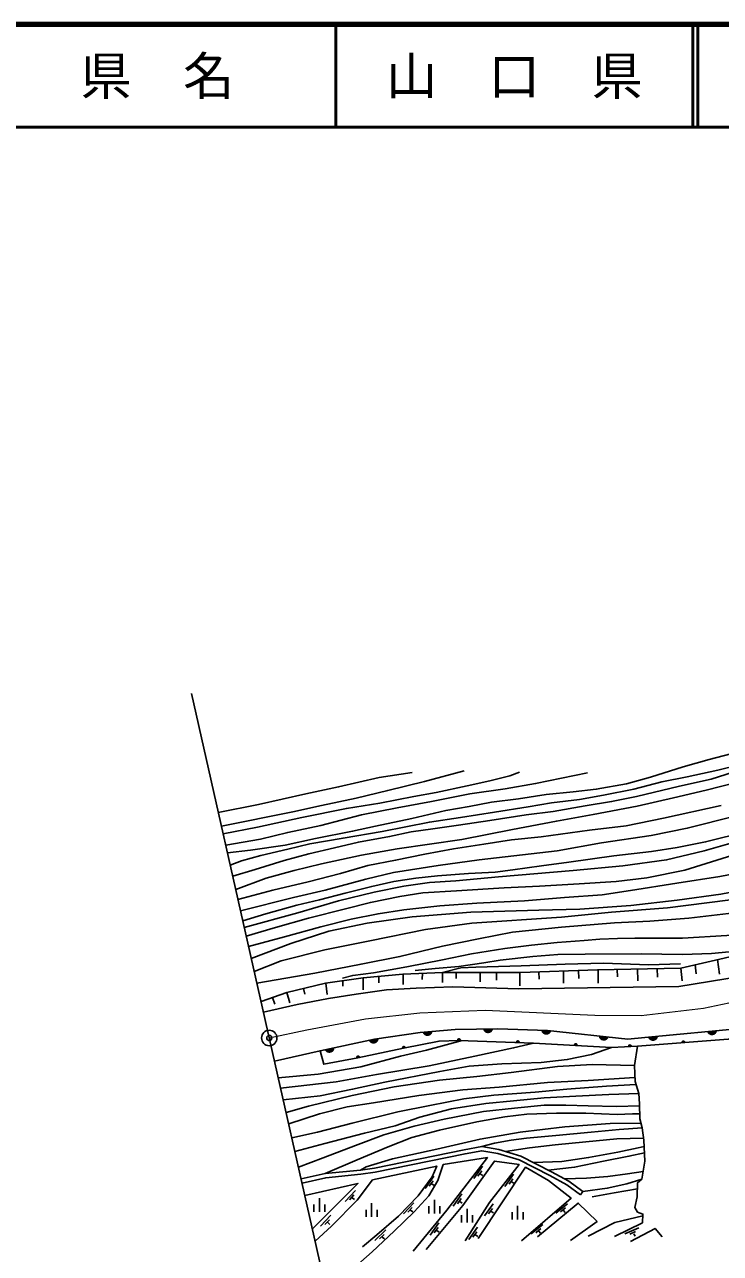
# Model space of a CAD drawing. Units: millimetres at full size, sheet at 1:1000; details may follow other scales. Extents: x 40000 to 680000, y 20000 to 380000.
# Drawn here: x 302698 to 370445, y 260389 to 380000 of the extents above; entities that cross this region are included whole.
import ezdxf
from ezdxf.enums import TextEntityAlignment as Align

# ---------------------------------------------------------------- set-up
doc = ezdxf.new("R2010")
doc.units = ezdxf.units.MM
doc.header["$LTSCALE"] = 1000
doc.header["$PDMODE"] = 32
doc.header["$PDSIZE"] = 500
doc.linetypes.add('CHAIN', pattern=[18.5, 12, -1.5, 3.5, -1.5])
for name, color, linetype, lineweight in [('M-BGD', 7, 'Continuous', 25), ('M-BMK', 2, 'CHAIN', 13), ('M-BMK-OTRS', 5, 'Continuous', 25), ('M-BMK-SRVR', 3, 'Continuous', 25), ('M-TTL', 2, 'Continuous', 140), ('M-TTL-LINE', 7, 'Continuous', 50)]:
    doc.layers.add(name, color=color, linetype=linetype, lineweight=lineweight)
doc.layers.add('M-OTRS', color=6, linetype='Continuous')
doc.layers.add('M-TTL-TXT', color=7, linetype='Continuous')
doc.styles.add('ＭＳ ゴシック', font='')
doc.styles.get('ＭＳ ゴシック').set_extended_font_data('MS Gothic')

msp = doc.modelspace()

# ---------------------------------------------------------------- hatches: boundary and pattern name
at = {"layer": 'M-BGD'}
for points in [[(337174, 281302), (336200, 281119, 0.82183)], [(342426, 282003), (341440, 281908, 0.82183)], [(344782, 281121), (345184, 281121, 0.4608), (344983, 281356, 0.4608)], [(348317, 282230), (347327, 282218, 0.82183)], [(350517, 280929), (350918, 280914, 0.4608), (350726, 281157, 0.4608)], [(353983, 282068), (352993, 282087, 0.82183)], [(359570, 281446), (358585, 281552, 0.82183)], [(364382, 281521), (363396, 281431, 0.82183)], [(366636, 280880), (367037, 280910, 0.4608), (366818, 281129, 0.4608)], [(370125, 282070), (369138, 281979, 0.82183)], [(332882, 280417), (331913, 280209, 0.82183)], [(339425, 280331), (339819, 280410, 0.4608), (339576, 280601, 0.4608)], [(356160, 280647), (356561, 280625, 0.4608), (356373, 280871, 0.4608)], [(361432, 280513), (361833, 280535, 0.4608), (361620, 280759, 0.4608)], [(334981, 279397), (335374, 279480, 0.4608), (335129, 279668, 0.4608)]]:
    msp.add_hatch(color=256, dxfattribs=at).paths.add_polyline_path(points)

# ---------------------------------------------------------------- linework, layer by layer
for p, q in [((368093, 287611), (367977, 288489)), ((370367, 287575), (370154, 288988)), ((335667, 286038), (335648, 287221)), ((337174, 286722), (337174, 287364)), ((339552, 286554), (339559, 287584)), ((341414, 287059), (341433, 287662)), ((343372, 286760), (343375, 287743)), ((344704, 287156), (344704, 287745)), ((347042, 286825), (347042, 287745)), ((348638, 287001), (348638, 287745)), ((350906, 286438), (350906, 287745)), ((352787, 287083), (352763, 287805)), ((355155, 286702), (355159, 287886)), ((356669, 287143), (356642, 287936)), ((358534, 286685), (358526, 287999)), ((360412, 287296), (360396, 288038)), ((362391, 286914), (362366, 288080)), ((364317, 287292), (364300, 288121)), ((366582, 288169), (366704, 286937)), ((329979, 285618), (329848, 286175)), ((332173, 285600), (332012, 286682)), ((333688, 286389), (333692, 286931)), ((327066, 284637), (326832, 285305)), ((328507, 284781), (328234, 285796)), ((347283, 268867), (346431, 267671)), ((347204, 268412), (346835, 267894)), ((347078, 268116), (347305, 267975)), ((350309, 268107), (349457, 266911)), ((342545, 267901), (341693, 266705)), ((342466, 267446), (342097, 266928)), ((342340, 267150), (342567, 267009)), ((350230, 267652), (349861, 267134)), ((350104, 267356), (350331, 267214)), ((331408, 264446), (331408, 265774)), ((334911, 266520), (333900, 265454)), ((334769, 266080), (334332, 265619)), ((334603, 265805), (334808, 265633)), ((342592, 264286), (342592, 265614)), ((345282, 266179), (344430, 264983)), ((345203, 265724), (344834, 265206)), ((357054, 266420), (356817, 266097)), ((330875, 264446), (330875, 265143)), ((331941, 264446), (331941, 265143)), ((335949, 263940), (335949, 264637)), ((336483, 263940), (336483, 265268)), ((337016, 263940), (337016, 264637)), ((340586, 265314), (339575, 264249)), ((340444, 264875), (340007, 264413)), ((340278, 264599), (340483, 264427)), ((342059, 264286), (342059, 264983)), ((343126, 264286), (343126, 264983)), ((345077, 265428), (345304, 265286)), ((345776, 263407), (345776, 264735)), ((348329, 265228), (347477, 264032)), ((348250, 264773), (347881, 264255)), ((348124, 264477), (348351, 264336)), ((350166, 263700), (350166, 264397)), ((350699, 263700), (350699, 265028)), ((351233, 263700), (351233, 264397)), ((355565, 265229), (354411, 264321)), ((355361, 264815), (354862, 264421)), ((355157, 264566), (355335, 264366)), ((332520, 264102), (331510, 263037)), ((332379, 263663), (331942, 263201)), ((332212, 263387), (332418, 263215)), ((343039, 263357), (342187, 262161)), ((345243, 263407), (345243, 264104)), ((346310, 263407), (346310, 264104)), ((353164, 263214), (352010, 262305)), ((337865, 262676), (336810, 261654)), ((337705, 262243), (337248, 261800)), ((337527, 261975), (337725, 261795)), ((342960, 262902), (342591, 262384)), ((342833, 262606), (343061, 262464)), ((346794, 262935), (345942, 261739)), ((346716, 262480), (346346, 261962)), ((346589, 262183), (346816, 262042)), ((352960, 262799), (352461, 262406)), ((352756, 262551), (352934, 262351)), ((362489, 262887), (361151, 262280)), ((362192, 262533), (361613, 262270)), ((362018, 262305), (362143, 262069))]:
    msp.add_line(p, q, dxfattribs=at)
for points in [[(322448, 299373), (324703, 299650), (328068, 300142), (331035, 300781), (334631, 301475), (336879, 301980), (340404, 302738), (343722, 303513), (345971, 303885), (348152, 304310), (350799, 304643), (353466, 305045), (356100, 305324), (358361, 305577), (361305, 306110), (363633, 306735), (366831, 307747), (369358, 308465), (372218, 309223)], [(372304, 307958), (370202, 307440), (367214, 306785), (364727, 306306), (362013, 305588), (359055, 305002), (356740, 304577), (354000, 304244), (351712, 303845), (348434, 303351), (345135, 302806), (342115, 302367), (337505, 301461), (333714, 300822), (330476, 300262), (328334, 299744), (325700, 299119), (323825, 298613), (322721, 298167)], [(322961, 297103), (325141, 297773), (327961, 298624), (330358, 299294), (332859, 299866), (335200, 300424), (338233, 300969), (340340, 301424), (342441, 301716), (344942, 302088), (347996, 302529), (351534, 303087), (354155, 303419), (357260, 303940), (359854, 304365), (362262, 304857), (366446, 305869), (369559, 306561), (373115, 307695)], [(321558, 303311), (325461, 304101), (330084, 305123), (333273, 305797), (337227, 306701), (340443, 307203)], [(345491, 307355), (341639, 306317), (338050, 305460), (334966, 304707), (331616, 304004), (328828, 303382), (321860, 301977)], [(322028, 301234), (325362, 301889), (329684, 302810), (334028, 303703), (337294, 304222), (340594, 304858), (342755, 305260), (345776, 305898), (347987, 306384), (349947, 306869), (350885, 307221)], [(357508, 307172), (352449, 306118), (349477, 305596), (346043, 305110), (342308, 304374), (338985, 303768), (335485, 303065), (331527, 302040), (328327, 301370), (325681, 300717), (322276, 300135)], [(373515, 306627), (369053, 305468), (365873, 304724), (362329, 303910), (358046, 303113), (354481, 302474), (350204, 301648), (345269, 300691), (338969, 299758), (335497, 299146), (331613, 298322), (328959, 297667), (326232, 296922), (323254, 295807)], [(323474, 294837), (326884, 295750), (330294, 296563), (333457, 297375), (336132, 298147), (338817, 298655), (341675, 299235), (344461, 299757), (347411, 300239), (350095, 300631), (352982, 300936), (357693, 301584), (361271, 302016), (364894, 302768), (370532, 303979)], [(371992, 302982), (367215, 301768), (363708, 301070), (358882, 300354), (354560, 299590), (346959, 298708), (342970, 298160), (338610, 297461), (335934, 296830), (331973, 295749), (328865, 295018), (323724, 293727)], [(323940, 292772), (326176, 293454), (329215, 294272), (331408, 294800), (333918, 295448), (336494, 296112), (338658, 296580), (340786, 296913), (342896, 297129), (345909, 297363), (348519, 297496), (350230, 297712), (353028, 298112), (355687, 298461), (360081, 299077), (363737, 299525), (366230, 299891), (369005, 300439), (373035, 301455)], [(372508, 300629), (368848, 299569), (365197, 298696), (360957, 298121), (356118, 297660), (348848, 297059), (344677, 296645), (342120, 296507), (339631, 296138), (336727, 295539), (333263, 294707), (329299, 293532), (324090, 292109)], [(324280, 291268), (327132, 292128), (330330, 293025), (333954, 293938), (336370, 294551), (339236, 295146), (341485, 295476), (344749, 295697), (349379, 295983), (352841, 296137), (356688, 296361), (360305, 296604), (363281, 296956), (366964, 297706), (370095, 298653), (372777, 299495)], [(324511, 290248), (327998, 291213), (331554, 292181), (334500, 292927), (337117, 293444), (339616, 293841), (343133, 294231), (346713, 294497), (351375, 294717), (355251, 295029), (358931, 295296), (361697, 295718), (366190, 296421), (370379, 297077), (374802, 297905), (378115, 298521)], [(327027, 279115), (331473, 280123), (336776, 281233), (341200, 281892), (344604, 282190), (348758, 282238), (353607, 282078), (361435, 281248), (363096, 281403), (372708, 282320), (378238, 284264), (382265, 286301), (389559, 288019), (391008, 288191), (396779, 288363), (400780, 288265), (406904, 289387), (409008, 290539), (410789, 291863), (413761, 295171), (416440, 298681)], [(324772, 289093), (328621, 290541), (332307, 291769), (336041, 292525), (340437, 293139), (346143, 293593), (352760, 293805), (356754, 293900), (361723, 294260), (366232, 294772), (370495, 295359), (374360, 296097), (377232, 296691), (378435, 297144)], [(325056, 287836), (327677, 288876), (331937, 289935), (336309, 290813), (341741, 291917), (346249, 292526), (354985, 293122), (359854, 293618), (365286, 294023), (371154, 294758), (374907, 295437), (378666, 296152)], [(325716, 284915), (328234, 285796), (331991, 286679), (335648, 287221), (339525, 287583), (343422, 287745), (350988, 287745), (358469, 287998), (366582, 288169), (375159, 290136), (378534, 293621), (378772, 295697)], [(325313, 286698), (330949, 287664), (335461, 288548), (339236, 289284), (343389, 290283), (346888, 291001), (350202, 291645), (354972, 292142), (360120, 292568), (363582, 292734), (367357, 293010), (371784, 293528), (375780, 294080), (378642, 294564)], [(377172, 292415), (375309, 292001), (373149, 291594), (371082, 291333), (366747, 291078), (362115, 291071), (360423, 291055), (358695, 290978), (357167, 290845), (354553, 290645), (352043, 290408), (349462, 290074), (346221, 289553), (343376, 288968), (339911, 288271), (336661, 287699), (334653, 287448), (333658, 287195)], [(380163, 289722), (375543, 287858), (366385, 286382), (350831, 286151), (344392, 286340), (340816, 286220), (337922, 286039), (334985, 285635), (332292, 285213), (329238, 284611), (325953, 283868)], [(340725, 287927), (342673, 288112), (344969, 288311), (347406, 288661), (348994, 288927), (352193, 289284), (354623, 289470), (357289, 289505), (362744, 289563), (366760, 289481), (369579, 289587), (371976, 289804), (374113, 290208), (375218, 290417)], [(366553, 288563), (363438, 288464), (359046, 288629), (355316, 288545), (351057, 288376), (346618, 288251), (345172, 288175), (343375, 287743)], [(331473, 280123), (331831, 278800), (335139, 279430), (339582, 280369), (343049, 281059), (344983, 281129), (352251, 280859), (359830, 280448), (362387, 280564), (371211, 281237), (373255, 281718), (376169, 282888), (378666, 284020), (380819, 284958), (382761, 285732)], [(327398, 277473), (331271, 277841), (335438, 278539), (339307, 279590), (341816, 280178), (345298, 281118)], [(327621, 276489), (333025, 277105), (336963, 277811), (342082, 278658), (346548, 279591), (350307, 280393), (352251, 280859)], [(327878, 275350), (331463, 275728), (334636, 276370), (337773, 277048), (343116, 278081), (345980, 278612), (349168, 278843), (352977, 278982), (355533, 279260), (357884, 279759), (359830, 280448)], [(360116, 262049), (362847, 263373), (362893, 264210), (362382, 264419), (362103, 264860), (362327, 265892), (362378, 267271), (362787, 267603), (363092, 269383), (362977, 271418), (362812, 272616), (362602, 273490), (362552, 274948), (362486, 275942), (362138, 277118), (362088, 278676), (362387, 280564)], [(362088, 278676), (357958, 278779), (354570, 278575), (350070, 277983), (346725, 277596), (343098, 277241), (338676, 276591), (334595, 275754), (330330, 274732), (328158, 274111)], [(328412, 272990), (331422, 273964), (334105, 274664), (336680, 275042), (341073, 275766), (345350, 276312), (348914, 276573), (353604, 277027), (357573, 277217), (362125, 277523)], [(362220, 276840), (359350, 276654), (355506, 276361), (352424, 276096), (348393, 275802), (345469, 275421), (342159, 274796), (339045, 274156), (334577, 273065), (331203, 272201), (328717, 271639)], [(329019, 270303), (331930, 271094), (335788, 272097), (338763, 272823), (341174, 273657), (344271, 274470), (347592, 274989), (350309, 275248), (353291, 275542), (356372, 275710), (359592, 275864), (362486, 275942)], [(362559, 274752), (360318, 274680), (357554, 274743), (355391, 274813), (353285, 274813), (350398, 274543), (347387, 274204), (343553, 273468), (340612, 272790), (337682, 271927), (334926, 270881), (331770, 269706), (329363, 268780)], [(331963, 268156), (335078, 269494), (338101, 270774), (340398, 271659), (343081, 272386), (346735, 273204), (349449, 273671), (351605, 273941), (354498, 274048), (357337, 274030), (360379, 273915), (361888, 273962), (362585, 273985)], [(362707, 273053), (359705, 273019), (355297, 272715), (350942, 272185), (347048, 271525), (342829, 270541), (338525, 269585), (335950, 268812), (335400, 268502)], [(362812, 272616), (360572, 272448), (357846, 272197), (354421, 271874), (351563, 271603), (350078, 271427), (348460, 271134), (347210, 270784)], [(349524, 270313), (351842, 270679), (354368, 270944), (357346, 271252), (360369, 271536), (362951, 271604)], [(329622, 267634), (331963, 268156), (335400, 268502), (336757, 268683), (345507, 270476), (347210, 270784), (348876, 270512), (351003, 269860), (354010, 268321), (355695, 267415), (357054, 266420)], [(329709, 267243), (332027, 267760), (335446, 268104), (336824, 268289), (345583, 270083), (347213, 270378), (348785, 270122), (350852, 269488), (353825, 267967), (355481, 267076), (356817, 266097)], [(352239, 269227), (355014, 269345), (357611, 269711), (360467, 270260), (362452, 270682), (363012, 270796)], [(334870, 259096), (336528, 260528), (338696, 262543), (340618, 264427), (342050, 265990), (342917, 267497), (343464, 269042), (347760, 269720), (343803, 264596), (340524, 260603)], [(341786, 260773), (345354, 265050), (348445, 269383), (350838, 269043), (347974, 265352), (345599, 261622)], [(353676, 268492), (356243, 268774), (359045, 269366), (361534, 269851), (363047, 270165)], [(330988, 261591), (332590, 263033), (335077, 265557), (336585, 267554), (342823, 268891), (342389, 267836), (341033, 265990), (339110, 264031), (336981, 262204), (335605, 261018)], [(346843, 261829), (351479, 268780), (353703, 267480), (355908, 265766), (351083, 261603)], [(355269, 267645), (357409, 267709), (359472, 267872), (361389, 268120), (362916, 268360)], [(329986, 266023), (335153, 267196), (330717, 262791)], [(357054, 266420), (359425, 266737), (361329, 267176), (362787, 267603)], [(357960, 265911), (360112, 266299), (362356, 266682)], [(352629, 262018), (356605, 265295), (358433, 263506), (355851, 261660)], [(357553, 262073), (360154, 263391), (362884, 264046)], [(364776, 262015), (364090, 262816), (361685, 261538)]]:
    msp.add_lwpolyline(points, dxfattribs=at)
at = {"layer": 'M-BMK'}
msp.add_lwpolyline([(326520, 281359), (330184, 282148), (335879, 283224), (341171, 283791), (347548, 284072), (358206, 283578), (362721, 283562), (368795, 284248), (373521, 285275)], dxfattribs=at)
at = {"layer": 'M-BMK-OTRS'}
msp.add_line((334377, 246598), (318940, 314894), dxfattribs=at)
at = {"layer": 'M-BMK-SRVR'}
msp.add_circle((326520, 281359), 750, dxfattribs=at)
at = {"layer": 'M-OTRS'}
msp.add_point((326520, 281359), dxfattribs=at)
at = {"layer": 'M-TTL'}
msp.add_line((680000, 380000), (40000, 380000), dxfattribs=at)
at = {"layer": 'M-TTL-LINE'}
for p, q in [((333000, 380000), (333000, 370000)), ((367750, 380000), (367750, 370000)), ((368250, 380000), (368250, 370000)), ((40000, 370000), (680000, 370000))]:
    msp.add_line(p, q, dxfattribs=at)

# ---------------------------------------------------------------- texts
at = {"layer": 'M-TTL-TXT', "style": 'ＭＳ ゴシック'}
for s, p in [('県\u3000名', (315625, 375000)), ('山\u3000口\u3000県', (350375, 375000))]:
    msp.add_text(s, height=3666, dxfattribs=at).set_placement(p, align=Align.MIDDLE_CENTER)

doc.saveas('drawing.dxf')
